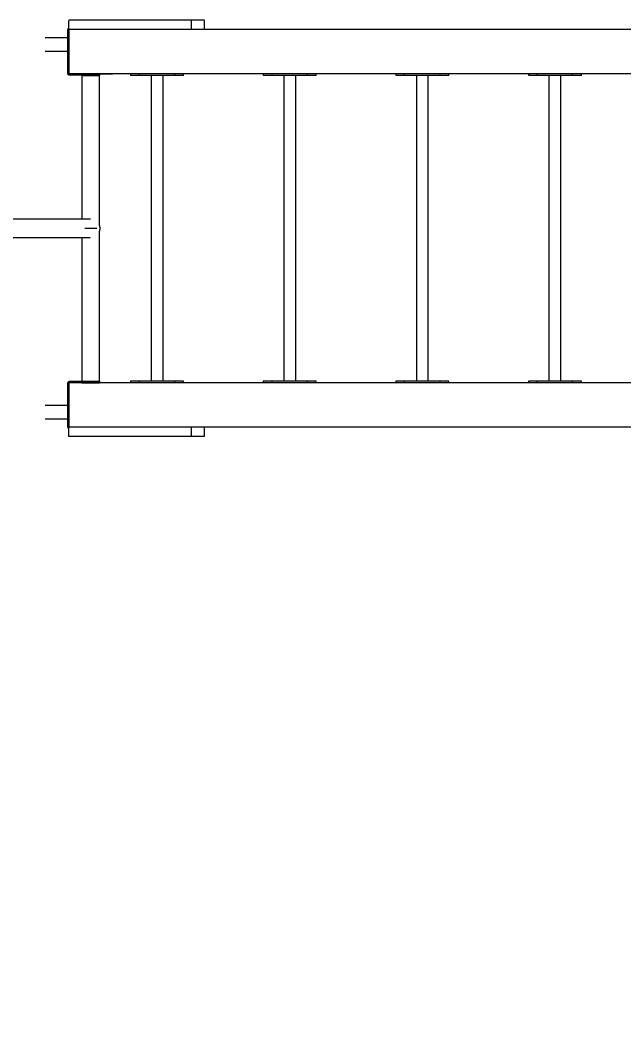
# Model space of a CAD drawing. Header units: millimetres. Extents: x -4003 to 4502, y -4327 to 2555.
# Drawn here: x -2007 to -642, y -1412 to 876 of the extents above; entities that cross this region are included whole.
import ezdxf

# ---------------------------------------------------------------- set-up
doc = ezdxf.new("R2010")
doc.units = ezdxf.units.MM
doc.linetypes.add('HIDDEN', pattern=[1.905, 1.27, -0.635])
for name, color, linetype in [('DIKOM_ОБЪЕКТ', 7, 'Continuous'), ('DIKOM_РАЗМЕР_ЗОНА', 7, 'Continuous'), ('DIKOM_РАЗМЕР_ОБЪЕКТА', 7, 'Continuous')]:
    doc.layers.add(name, color=color, linetype=linetype)
doc.styles.add('style1', font='arialbd.ttf', dxfattribs={"width": 0.8})
doc.dimstyles.new('1-50', dxfattribs={"dimtxt": 300, "dimasz": 200, "dimexe": 100, "dimexo": 0, "dimgap": 100, "dimtad": 1, "dimtoh": 1, "dimtxsty": 'style1', "dimcen": 200, "dimclrd": 7, "dimclre": 7, "dimclrt": 7, "dimadec": 1, "dimazin": 2, "dimtfac": 1, "dimtmove": 0, "dimatfit": 2, "dimfxl": 0, "dimlwd": 25, "dimlwe": 18, "dimarcsym": 0})

# ---------------------------------------------------------------- blocks, each defined once
blk = doc.blocks.new('*D11')
at = {"layer": 'Defpoints', "color": 0, "transparency": 16777216}
for p in [(-2497.5, 404.8), (1660.2, -116.2), (1660.2, -2825.1)]:
    blk.add_point(p, dxfattribs=at)
at = {"layer": 'DIKOM_РАЗМЕР_ОБЪЕКТА', "color": 7, "lineweight": 18, "transparency": 16777216}
for p, q in [((-2497.5, 404.8), (-2497.5, -2925.1)), ((1660.2, -116.2), (1660.2, -2925.1))]:
    blk.add_line(p, q, dxfattribs=at)
at = {"layer": 'DIKOM_РАЗМЕР_ОБЪЕКТА', "color": 7, "lineweight": 25, "transparency": 16777216}
blk.add_line((-2297.5, -2825.1), (1460.2, -2825.1), dxfattribs=at)
at = {"layer": 'DIKOM_РАЗМЕР_ОБЪЕКТА', "color": 7, "transparency": 16777216}
for points in [[(-2297.5, -2791.8), (-2297.5, -2858.4), (-2497.5, -2825.1)], [(1460.2, -2791.8), (1460.2, -2858.4), (1660.2, -2825.1)]]:
    blk.add_solid(points, dxfattribs=at)
at = {"layer": 'DIKOM_РАЗМЕР_ОБЪЕКТА', "color": 7, "transparency": 16777216, "insert": (-111.4, -2571.9), "char_height": 300, "attachment_point": 5, "style": 'style1'}
blk.add_mtext('{\\fArial|b0|i0|c204|p34;4160}', dxfattribs=at)
blk = doc.blocks.new('*D12')
at = {"layer": 'Defpoints', "color": 0, "transparency": 16777216}
for p in [(-4002.5, 648.5), (3157.5, 358.4), (3157.5, -4227.3)]:
    blk.add_point(p, dxfattribs=at)
at = {"layer": 'DIKOM_РАЗМЕР_ЗОНА', "color": 7, "lineweight": 18, "transparency": 16777216}
for p, q in [((-4002.5, 648.5), (-4002.5, -4327.3)), ((3157.5, 358.4), (3157.5, -4327.3))]:
    blk.add_line(p, q, dxfattribs=at)
at = {"layer": 'DIKOM_РАЗМЕР_ЗОНА', "color": 7, "lineweight": 25, "transparency": 16777216}
blk.add_line((-3802.5, -4227.3), (2957.5, -4227.3), dxfattribs=at)
at = {"layer": 'DIKOM_РАЗМЕР_ЗОНА', "color": 7, "transparency": 16777216}
for points in [[(-3802.5, -4193.9), (-3802.5, -4260.6), (-4002.5, -4227.3)], [(2957.5, -4193.9), (2957.5, -4260.6), (3157.5, -4227.3)]]:
    blk.add_solid(points, dxfattribs=at)
at = {"layer": 'DIKOM_РАЗМЕР_ЗОНА', "color": 7, "transparency": 16777216, "insert": (-56.1, -3974.1), "char_height": 300, "attachment_point": 5, "style": 'style1'}
blk.add_mtext('{\\fArial|b0|i0|c204|p34;7160}', dxfattribs=at)

msp = doc.modelspace()

# ---------------------------------------------------------------- linework, layer by layer
at = {"layer": 'DIKOM_ОБЪЕКТ', "color": 7, "linetype": 'HIDDEN', "lineweight": 15}
for p, q in [((-1897.536, 854.782), (-1897.536, 875.782)), ((-1619.962, 875.782), (-1897.536, 875.782)), ((-1619.962, 854.782), (-1619.962, 875.782)), ((-1589.962, 875.782), (-1619.962, 875.782)), ((-1589.962, 854.782), (-1589.962, 875.782)), ((-1900.536, 852.782), (-1900.536, 756.782)), ((-1619.962, 854.782), (-1897.536, 854.782)), ((-297.536, 854.782), (-1897.536, 854.782)), ((-1897.536, 854.782), (-1897.536, 754.782)), ((-1950.536, 836.782), (-1900.536, 836.782)), ((-1900.536, 804.782), (-1950.536, 804.782)), ((-297.536, 754.782), (-1897.536, 754.782)), ((-1897.536, 754.782), (-1797.536, 754.782)), ((-1895.536, 751.782), (-1837.536, 751.782)), ((-1867.536, 750.782), (-1867.536, 754.782)), ((-1867.536, 754.782), (-1827.536, 754.782)), ((-1867.536, 751.782), (-1867.536, 750.782)), ((-1867.536, 750.782), (-1827.536, 750.782)), ((-1867.536, 750.782), (-1867.536, 425.782)), ((-1867.536, 750.782), (-1827.536, 750.782)), ((-1837.536, 751.782), (-1837.536, 754.782)), ((-1827.536, 751.782), (-1837.536, 751.782)), ((-1827.536, 754.782), (-1827.536, 751.782)), ((-1827.536, 750.782), (-1827.536, 754.782)), ((-1827.536, 751.782), (-1827.536, 750.782)), ((-1827.536, 411.185), (-1827.536, 750.782)), ((-1757.536, 754.782), (-1757.536, 750.782)), ((-1737.536, 750.782), (-1757.536, 750.782)), ((-1737.536, 750.782), (-1737.536, 754.782)), ((-1657.536, 750.782), (-1737.536, 750.782)), ((-1711.036, 750.782), (-1711.036, 58.782)), ((-1684.036, 58.782), (-1684.036, 750.782)), ((-1657.536, 750.782), (-1657.536, 754.782)), ((-1637.536, 750.782), (-1657.536, 750.782)), ((-1637.536, 750.782), (-1637.536, 754.782)), ((-1457.536, 754.782), (-1457.536, 750.782)), ((-1437.536, 750.782), (-1457.536, 750.782)), ((-1437.536, 750.782), (-1437.536, 754.782)), ((-1357.536, 750.782), (-1437.536, 750.782)), ((-1411.036, 750.782), (-1411.036, 58.782)), ((-1384.036, 58.782), (-1384.036, 750.782)), ((-1357.536, 750.782), (-1357.536, 754.782)), ((-1337.536, 750.782), (-1357.536, 750.782)), ((-1337.536, 750.782), (-1337.536, 754.782)), ((-1157.536, 754.782), (-1157.536, 750.782)), ((-1137.536, 750.782), (-1157.536, 750.782)), ((-1137.536, 750.782), (-1137.536, 754.782)), ((-1057.536, 750.782), (-1137.536, 750.782)), ((-1111.036, 750.782), (-1111.036, 58.782)), ((-1084.036, 58.782), (-1084.036, 750.782)), ((-1057.536, 750.782), (-1057.536, 754.782)), ((-1037.536, 750.782), (-1057.536, 750.782)), ((-1037.536, 750.782), (-1037.536, 754.782)), ((-857.536, 754.782), (-857.536, 750.782)), ((-837.536, 750.782), (-857.536, 750.782)), ((-837.536, 750.782), (-837.536, 754.782)), ((-757.536, 750.782), (-837.536, 750.782)), ((-811.036, 750.782), (-811.036, 58.782)), ((-784.036, 58.782), (-784.036, 750.782)), ((-757.536, 750.782), (-757.536, 754.782)), ((-737.536, 750.782), (-757.536, 750.782)), ((-737.536, 750.782), (-737.536, 754.782)), ((-1848.336, 425.782), (-2347.536, 425.782)), ((-1861.036, 404.782), (-1834.036, 404.782)), ((-1827.536, 58.782), (-1827.536, 398.379)), ((-2347.536, 383.782), (-1848.336, 383.782)), ((-1867.536, 383.782), (-1867.536, 58.782)), ((-1900.536, 52.782), (-1900.536, -43.218)), ((-297.536, 54.782), (-1897.536, 54.782)), ((-1897.536, 54.782), (-1897.536, -45.218)), ((-1797.536, 54.782), (-1897.536, 54.782)), ((-1837.536, 57.782), (-1895.536, 57.782)), ((-1867.536, 58.782), (-1867.536, 57.782)), ((-1867.536, 58.782), (-1827.536, 58.782)), ((-1867.536, 58.782), (-1867.536, 54.782)), ((-1867.536, 58.782), (-1827.536, 58.782)), ((-1867.536, 54.782), (-1827.536, 54.782)), ((-1837.536, 54.782), (-1837.536, 57.782)), ((-1837.536, 57.782), (-1827.536, 57.782)), ((-1827.536, 58.782), (-1827.536, 57.782)), ((-1827.536, 58.782), (-1827.536, 54.782)), ((-1827.536, 57.782), (-1827.536, 54.782)), ((-1757.536, 58.782), (-1757.536, 54.782)), ((-1737.536, 58.782), (-1757.536, 58.782)), ((-1737.536, 54.782), (-1737.536, 58.782)), ((-1657.536, 58.782), (-1737.536, 58.782)), ((-1657.536, 54.782), (-1657.536, 58.782)), ((-1637.536, 58.782), (-1657.536, 58.782)), ((-1637.536, 54.782), (-1637.536, 58.782)), ((-1457.536, 58.782), (-1457.536, 54.782)), ((-1437.536, 58.782), (-1457.536, 58.782)), ((-1437.536, 54.782), (-1437.536, 58.782)), ((-1357.536, 58.782), (-1437.536, 58.782)), ((-1357.536, 54.782), (-1357.536, 58.782)), ((-1337.536, 58.782), (-1357.536, 58.782)), ((-1337.536, 54.782), (-1337.536, 58.782)), ((-1157.536, 58.782), (-1157.536, 54.782)), ((-1137.536, 58.782), (-1157.536, 58.782)), ((-1137.536, 54.782), (-1137.536, 58.782)), ((-1057.536, 58.782), (-1137.536, 58.782)), ((-1057.536, 54.782), (-1057.536, 58.782)), ((-1037.536, 58.782), (-1057.536, 58.782)), ((-1037.536, 54.782), (-1037.536, 58.782)), ((-857.536, 58.782), (-857.536, 54.782)), ((-837.536, 58.782), (-857.536, 58.782)), ((-837.536, 54.782), (-837.536, 58.782)), ((-757.536, 58.782), (-837.536, 58.782)), ((-757.536, 54.782), (-757.536, 58.782)), ((-737.536, 58.782), (-757.536, 58.782)), ((-737.536, 54.782), (-737.536, 58.782)), ((-1950.536, 4.782), (-1900.536, 4.782)), ((-1900.536, -27.218), (-1950.536, -27.218)), ((-1897.536, -66.218), (-1897.536, -45.218)), ((-1619.962, -45.218), (-1897.536, -45.218)), ((-297.536, -45.218), (-1897.536, -45.218)), ((-1619.962, -66.218), (-1619.962, -45.218)), ((-1589.962, -66.218), (-1589.962, -45.218)), ((-1619.962, -66.218), (-1897.536, -66.218)), ((-1589.962, -66.218), (-1619.962, -66.218))]:
    msp.add_line(p, q, dxfattribs=at)
for centre, radius, start, end in [((-1895.536, 852.782), 5, 113.578178, 180), ((-1895.536, 756.782), 5, 180, 270), ((-1847.536, 404.782), 21, 0, 17.75279), ((-1847.536, 404.782), 21, 342.24721, 0), ((-1895.536, 52.782), 5, 90, 180), ((-1895.536, -43.218), 5, 180, 246.421822)]:
    msp.add_arc(centre, radius, start, end, dxfattribs=at)

# ---------------------------------------------------------------- dimensions: what is measured, and where the dimension line sits
at = {"layer": 'DIKOM_РАЗМЕР_ЗОНА'}
dim = msp.add_linear_dim(base=(3157.464, -4227.252), p1=(-4002.536, 648.528), p2=(3157.464, 358.431), text='{\\fArial|b0|i0|c204|p34;<>}', dimstyle='1-50', dxfattribs=at)
dim.commit()
dim.dimension.update_dxf_attribs({"geometry": '*D12', "text_midpoint": (-56.056, -4227.252), "dimtype": 160})
at = {"layer": 'DIKOM_РАЗМЕР_ОБЪЕКТА'}
dim = msp.add_linear_dim(base=(1660.237, -2825.098), p1=(-2497.536, 404.782), p2=(1660.237, -116.218), text='{\\fArial|b0|i0|c204|p34;4160}', dimstyle='1-50', dxfattribs=at)
dim.commit()
dim.dimension.update_dxf_attribs({"geometry": '*D11', "text_midpoint": (-111.421, -2825.098), "dimtype": 160})

doc.saveas('drawing.dxf')
